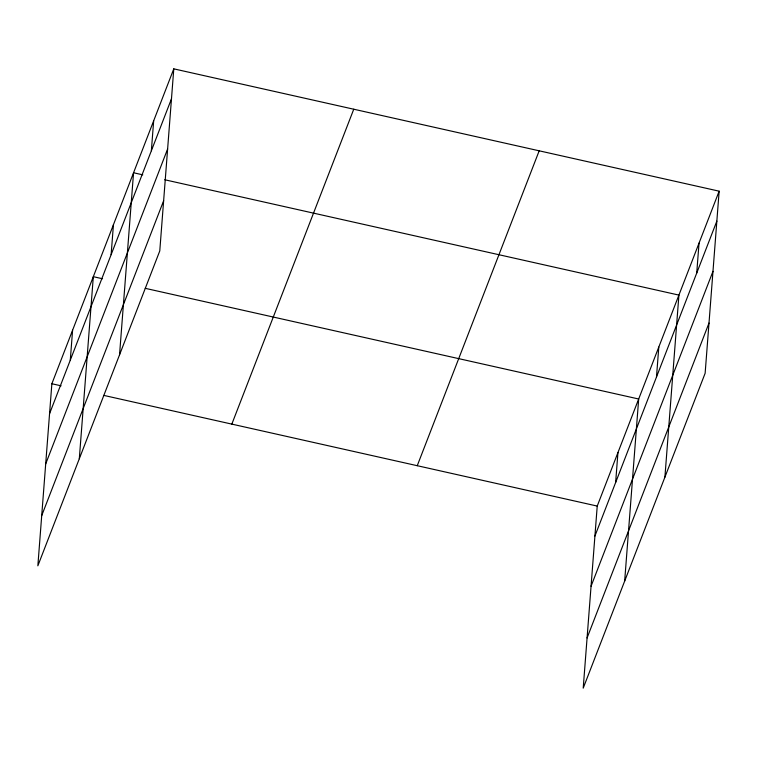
<?xml version="1.0" encoding="UTF-8"?>
<svg xmlns="http://www.w3.org/2000/svg" width="757" height="757" viewBox="0 0 757 757"><rect width="100%" height="100%" fill="white"/><g stroke="black" fill="none" stroke-linecap="round" stroke-linejoin="round"><path stroke-width="1.14" d="M173.788 68.849L51.864 383.742L37.85 565.82L159.774 250.927L173.788 68.849L719.15 191.18L705.136 373.258L583.212 688.151L597.226 506.073L719.15 191.18M70.287 360.171L72.587 330.213M79.305 458.761L93.319 276.683L102.545 278.756M111.128 254.674L113.436 224.725M119.54 354.844L133.554 172.766L142.78 174.839M151.362 150.766L153.671 120.808M615.64 482.493L617.949 452.544M624.667 581.083L638.681 399.005L145.23 288.322M656.489 377.005L658.798 347.047M664.901 477.165L678.915 295.098L164.704 179.75M696.724 273.088L699.033 243.139M49.555 413.7L171.479 98.807M45.694 463.899L167.619 149.006M41.711 515.621L163.644 200.728M231.831 424.109L353.756 109.216M417.249 465.706L539.183 150.813M594.917 536.032L716.841 221.129M591.056 586.23L712.98 271.337M587.072 637.952L709.006 323.059M51.864 383.742L61.09 385.815M103.775 395.391L597.226 506.073"/></g></svg>
